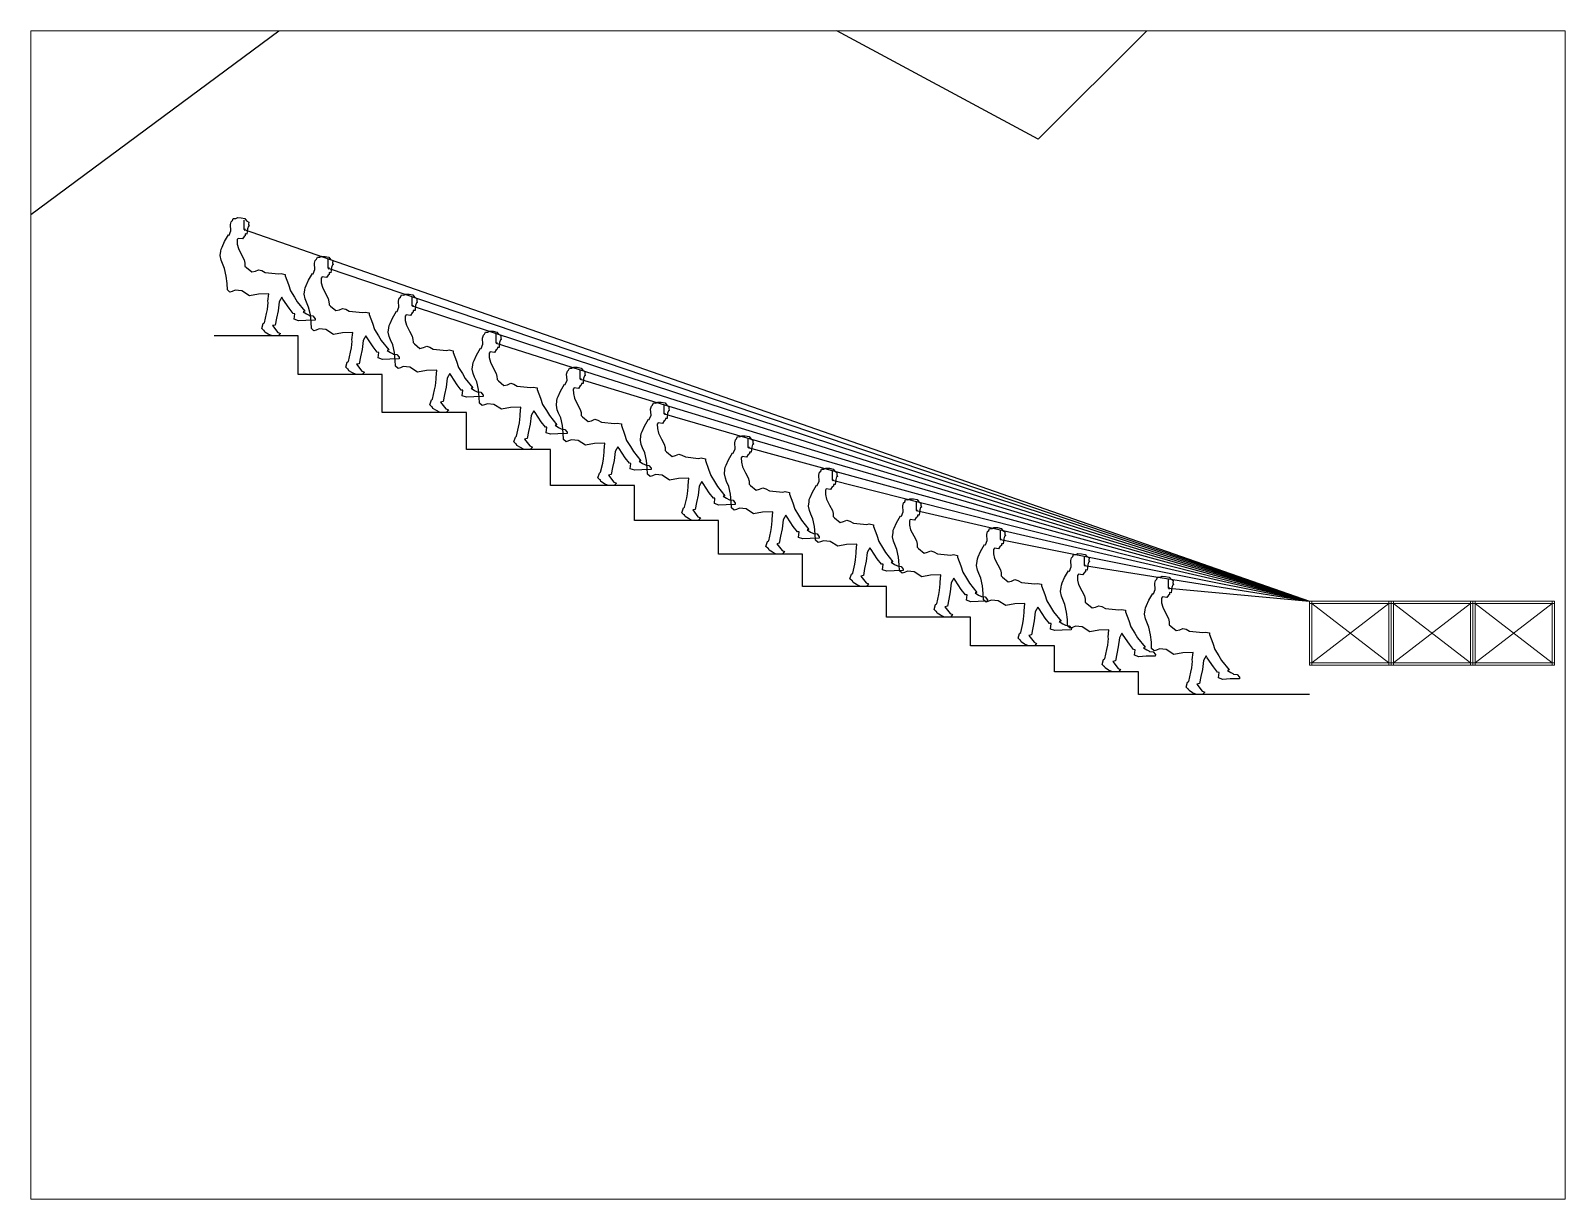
# Paper-space layout 'Layout1' of a CAD drawing. Header units: inches. Extents: x 1.05 to 9.45, y 0.8 to 7.2.
# The model-space entities are those that its viewports show. They can reach past a viewport. Long polylines and large blocks are cut down to what shows.
import ezdxf

# ---------------------------------------------------------------- set-up
doc = ezdxf.new("R2010")
doc.units = ezdxf.units.IN
doc.header["$MEASUREMENT"] = 0
for name, color, linetype in [('ground-floor', 7, 'Continuous'), ('plav_alturadoolho', 252, 'Continuous'), ('plav_linhadepiso', 6, 'Continuous'), ('plav_linhasdevisao', 254, 'Continuous'), ('plav_pessoassentadas', 2, 'Continuous')]:
    doc.layers.add(name, color=color, linetype=linetype)
doc.layers.add('PRO mob', color=1, linetype='Continuous', lineweight=5)
doc.layers.add('PRO piso', color=1, linetype='Continuous', lineweight=5)

# ---------------------------------------------------------------- blocks, each defined once
blk = doc.blocks.new('pessoa')
for p, q in [((0.013, 0), (0, 0)), ((0, 0), (0.005, -0.006)), ((0.005, -0.006), (0.013, 0))]:
    blk.add_line(p, q)
at = {"color": 0}
blk.add_lwpolyline([(-0.237, -0.187), (-0.212, -0.129), (-0.169, -0.056), (-0.161, -0.059), (-0.142, -0.013), (-0.146, 0.053), (-0.138, 0.084), (-0.125, 0.096), (-0.116, 0.118), (-0.09, 0.117), (-0.069, 0.128), (-0.032, 0.126), (0.008, 0.118), (0.026, 0.095), (0.049, 0.081), (0.049, 0.081), (0.048, 0.057), (0.054, 0.038), (0.045, 0.035), (0.036, 0.007), (0.03, -0.048), (0.012, -0.047), (0.011, -0.067), (-0.001, -0.073), (-0.019, -0.101), (-0.065, -0.094), (-0.075, -0.108), (-0.074, -0.156), (-0.062, -0.204), (-0.029, -0.271), (0, -0.325), (0.008, -0.36), (0.009, -0.386), (0.009, -0.391), (0.009, -0.391), (0.024, -0.406), (0.083, -0.454), (0.12, -0.446), (0.155, -0.431), (0.188, -0.44), (0.226, -0.461), (0.368, -0.476), (0.396, -0.471), (0.44, -0.48), (0.44, -0.497), (0.475, -0.59), (0.497, -0.658), (0.538, -0.724), (0.569, -0.776), (0.649, -0.876), (0.631, -0.881), (0.667, -0.904), (0.69, -0.915), (0.697, -0.92), (0.736, -0.925), (0.76, -0.955), (0.759, -0.97), (0.661, -0.973), (0.583, -0.977), (0.583, -0.977), (0.536, -0.961), (0.536, -0.961), (0.543, -0.903), (0.526, -0.901), (0.481, -0.844), (0.416, -0.745), (0.402, -0.725), (0.374, -0.775), (0.363, -0.871), (0.346, -0.948), (0.332, -1.023), (0.304, -1.029), (0.361, -1.103), (0.388, -1.114), (0.364, -1.14), (0.3, -1.14), (0.259, -1.121), (0.222, -1.098), (0.215, -1.081), (0.211, -1.081), (0.189, -1.06), (0.205, -1.007), (0.218, -0.999), (0.24, -0.9), (0.249, -0.855), (0.256, -0.783), (0.255, -0.767), (0.263, -0.688), (0.153, -0.691), (0.057, -0.71), (-0.024, -0.657), (-0.095, -0.65), (-0.127, -0.663), (-0.152, -0.671), (-0.18, -0.646), (-0.183, -0.579), (-0.191, -0.499), (-0.209, -0.416), (-0.232, -0.364), (-0.246, -0.328), (-0.256, -0.279), (-0.25, -0.233), (-0.247, -0.21), (-0.237, -0.187)], close=True, dxfattribs=at)

msp = doc.modelspace()

# ---------------------------------------------------------------- linework, layer by layer
at = {"layer": 'ground-floor'}
for p, q in [((97.833, 0.802), (120.746, 17.783)), ((116.854, 8.424), (114.071, 5.647)), ((114.071, 5.647), (111.173, 7.209))]:
    msp.add_line(p, q, dxfattribs=at)
at = {"layer": 'plav_alturadoolho'}
for p, q in [((105.566, 4.678), (105.566, 4.778)), ((106.466, 4.264), (106.466, 4.364)), ((107.366, 3.859), (107.366, 3.959)), ((108.266, 3.462), (108.266, 3.562)), ((109.166, 3.076), (109.166, 3.176)), ((110.066, 2.702), (110.066, 2.802)), ((110.966, 2.341), (110.966, 2.441)), ((111.866, 1.994), (111.866, 2.094)), ((112.766, 1.666), (112.766, 1.766)), ((113.666, 1.358), (113.666, 1.458)), ((114.566, 1.078), (114.566, 1.178)), ((115.466, 0.835), (115.466, 0.935))]:
    msp.add_line(p, q, dxfattribs=at)
at = {"layer": 'plav_linhadepiso'}
msp.add_lwpolyline([(116.975, -0.305), (115.146, -0.305), (115.146, -0.062), (114.246, -0.062), (114.246, 0.218), (113.346, 0.218), (113.346, 0.526), (112.446, 0.526), (112.446, 0.854), (111.546, 0.854), (111.546, 1.201), (110.646, 1.201), (110.646, 1.562), (109.746, 1.562), (109.746, 1.936), (108.846, 1.936), (108.846, 2.322), (107.946, 2.322), (107.946, 2.719), (107.046, 2.719), (107.046, 3.124), (106.146, 3.124), (106.146, 3.538), (105.246, 3.538)], dxfattribs=at)
at = {"layer": 'plav_linhasdevisao'}
for p in [(105.566, 4.678), (106.466, 4.264), (107.366, 3.859), (108.266, 3.462), (109.166, 3.076), (110.066, 2.702), (110.966, 2.341), (111.866, 1.994), (112.766, 1.666), (113.666, 1.358), (114.566, 1.078), (115.466, 0.835)]:
    msp.add_line(p, (116.975, 0.696), dxfattribs=at)
at = {"layer": 'PRO mob'}
for p, q in [((116.975, 0.696), (116.975, 0.012)), ((116.975, 0.696), (117.85, 0.696)), ((117, 0.671), (117.825, 0.037)), ((117, 0.037), (117.825, 0.671)), ((117, 0.671), (117.825, 0.671)), ((117, 0.671), (117, 0.037)), ((117.825, 0.037), (117.825, 0.671)), ((117.85, 0.012), (117.85, 0.696)), ((117.85, 0.696), (117.85, 0.012)), ((117.85, 0.696), (118.725, 0.696)), ((117.875, 0.671), (118.7, 0.037)), ((117.875, 0.037), (118.7, 0.671)), ((117.875, 0.671), (118.7, 0.671)), ((117.875, 0.671), (117.875, 0.037)), ((118.7, 0.037), (118.7, 0.671)), ((118.725, 0.012), (118.725, 0.696)), ((118.725, 0.696), (118.725, 0.012)), ((118.725, 0.696), (119.6, 0.696)), ((118.75, 0.671), (119.575, 0.037)), ((118.75, 0.037), (119.575, 0.671)), ((118.75, 0.671), (119.575, 0.671)), ((118.75, 0.671), (118.75, 0.037)), ((119.575, 0.037), (119.575, 0.671)), ((119.6, 0.012), (119.6, 0.696)), ((116.975, 0.012), (117.85, 0.012)), ((117, 0.037), (117.825, 0.037)), ((117.85, 0.012), (118.725, 0.012)), ((117.875, 0.037), (118.7, 0.037)), ((118.725, 0.012), (119.6, 0.012)), ((118.75, 0.037), (119.575, 0.037))]:
    msp.add_line(p, q, dxfattribs=at)
for points in [[(117, 0.671), (116.975, 0.671), (116.975, 0.696), (117, 0.696)], [(117.85, 0.671), (117.825, 0.671), (117.825, 0.696), (117.85, 0.696)], [(117.875, 0.671), (117.85, 0.671), (117.85, 0.696), (117.875, 0.696)], [(118.725, 0.671), (118.7, 0.671), (118.7, 0.696), (118.725, 0.696)], [(118.75, 0.671), (118.725, 0.671), (118.725, 0.696), (118.75, 0.696)], [(119.6, 0.671), (119.575, 0.671), (119.575, 0.696), (119.6, 0.696)], [(117, 0.012), (116.975, 0.012), (116.975, 0.037), (117, 0.037)], [(117.85, 0.012), (117.825, 0.012), (117.825, 0.037), (117.85, 0.037)], [(117.875, 0.012), (117.85, 0.012), (117.85, 0.037), (117.875, 0.037)], [(118.725, 0.012), (118.7, 0.012), (118.7, 0.037), (118.725, 0.037)], [(118.75, 0.012), (118.725, 0.012), (118.725, 0.037), (118.75, 0.037)], [(119.6, 0.012), (119.575, 0.012), (119.575, 0.037), (119.6, 0.037)]]:
    msp.add_lwpolyline(points, close=True, dxfattribs=at)
at = {"layer": 'PRO piso', "color": 3}
msp.add_lwpolyline([(119.6, 0.696), (116.975, 0.696), (116.975, 0.012)], dxfattribs=at)

# ---------------------------------------------------------------- block references
at = {"layer": 'plav_pessoassentadas'}
for p in [(105.566, 4.678), (106.466, 4.264), (107.366, 3.859), (108.266, 3.462), (109.166, 3.076), (110.066, 2.702), (110.966, 2.341), (111.866, 1.994), (112.766, 1.666), (113.666, 1.358), (114.566, 1.078), (115.466, 0.835)]:
    msp.add_blockref('pessoa', p, dxfattribs=at)

psp = doc.layouts.get("Layout1")

# ---------------------------------------------------------------- viewports
at = {"layer": 'ground-floor'}
psp.add_viewport(center=(5.25, 4), size=(8.4, 6.4), view_center_point=(111.4981, 0.5478), view_height=12.523019, dxfattribs=at)

doc.saveas('drawing.dxf')
